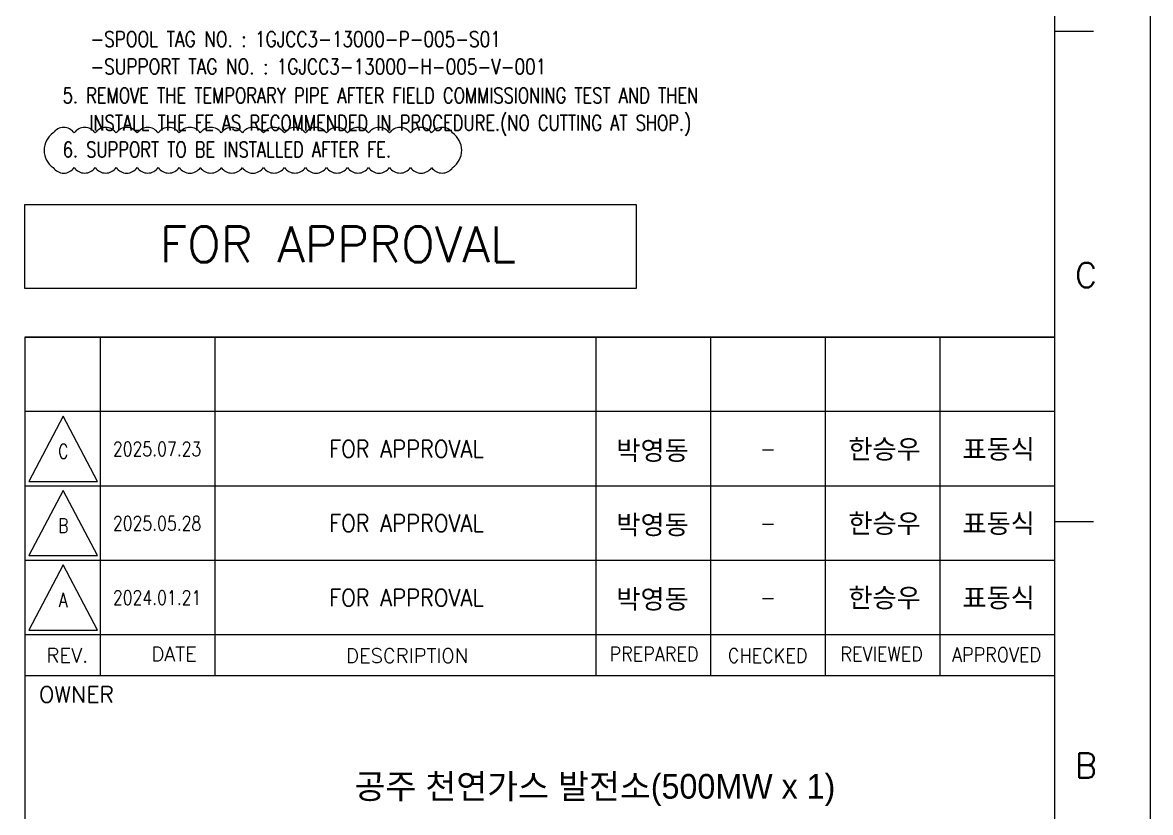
# Model space of a CAD drawing. Extents: x 0 to 841, y 0 to 594.
# Drawn here: x 676.7 to 841, y 111.8 to 226.8 of the extents above; entities that cross this region are included whole.
import ezdxf
from ezdxf.enums import TextEntityAlignment as Align

# ---------------------------------------------------------------- set-up
doc = ezdxf.new("R2010")
doc.units = 0
doc.header["$LTSCALE"] = 7
doc.header["$MEASUREMENT"] = 0
for name, color, linetype in [('3', 7, 'Continuous'), ('4', 7, 'Continuous'), ('42', 7, 'Continuous'), ('EMB', 7, 'Continuous'), ('TEXT', 7, 'Continuous')]:
    doc.layers.add(name, color=color, linetype=linetype)
doc.styles.add('ROMANS', font='romans.shx')
doc.styles.get("Standard").update_dxf_attribs({"font": 'txt.shx'})
doc.styles.add('돋움', font='')
doc.styles.get('돋움').set_extended_font_data('Dotum')

msp = doc.modelspace()

# ---------------------------------------------------------------- linework, layer by layer
at = {"color": 6, "linetype": 'Continuous', "lineweight": 0, "flags": 128}
msp.add_lwpolyline([(681.13, 210.74, 0.520567), (681.13, 210.74, 0.520567), (681.13, 210.74, 0.520567), (681.13, 205.69, 0.520567), (681.13, 205.69, 0.520567), (684.2, 205.69, 0.520567), (687.26, 205.69, 0.520567), (690.32, 205.69, 0.520567), (693.39, 205.69, 0.520567), (696.45, 205.69, 0.520567), (699.51, 205.69, 0.520567), (702.58, 205.69, 0.520567), (705.64, 205.69, 0.520567), (708.7, 205.69, 0.520567), (711.77, 205.69, 0.520567), (714.83, 205.69, 0.520567), (717.89, 205.69, 0.520567), (720.96, 205.69, 0.520567), (724.02, 205.69, 0.520567), (727.08, 205.69, 0.520567), (730.15, 205.69, 0.520567), (733.21, 205.69, 0.520567), (736.28, 205.69, 0.520567), (739.34, 205.69, 0.520567), (739.34, 205.69, 0.520567), (739.34, 210.74, 0.520567), (739.34, 210.74, 0.520567), (736.28, 210.74, 0.520567), (733.21, 210.74, 0.520567), (730.15, 210.74, 0.520567), (727.08, 210.74, 0.520567), (724.02, 210.74, 0.520567), (720.96, 210.74, 0.520567), (717.89, 210.74, 0.520567), (714.83, 210.74, 0.520567), (711.77, 210.74, 0.520567), (708.7, 210.74, 0.520567), (705.64, 210.74, 0.520567), (702.58, 210.74, 0.520567), (699.51, 210.74, 0.520567), (696.45, 210.74, 0.520567), (693.39, 210.74, 0.520567), (690.32, 210.74, 0.520567), (687.26, 210.74, 0.520567), (684.2, 210.74, 0.520567), (681.13, 210.74, 0.520567)], format="xyb", dxfattribs=at)
at = {"layer": '3', "color": 7, "linetype": 'Continuous', "lineweight": 0}
msp.add_lwpolyline([(766.1, 188.11), (677, 188.11), (677, 200.31), (766.1, 200.31)], close=True, dxfattribs=at)
at = {"layer": '42', "color": 3, "linetype": 'Continuous', "lineweight": 0}
for p, q in [((827, 225.57), (832.71, 225.57)), ((677, 181), (677, 14)), ((677, 181), (827, 181)), ((827, 154.15), (832.71, 154.15)), ((827, 131.66), (677, 131.66))]:
    msp.add_line(p, q, dxfattribs=at)
at = {"layer": '42', "color": 7, "linetype": 'Continuous', "lineweight": 0}
for p, q in [((827, 181), (677, 181)), ((687.98, 181), (687.98, 131.66)), ((704.68, 181), (704.68, 131.66)), ((760.2, 181), (760.2, 131.66)), ((776.9, 181), (776.9, 131.66)), ((793.6, 181), (793.6, 131.66)), ((810.3, 181), (810.3, 131.66)), ((827, 170.16), (677, 170.16)), ((827, 159.32), (677, 159.32)), ((827, 148.5), (677, 148.5)), ((827, 137.66), (677, 137.66))]:
    msp.add_line(p, q, dxfattribs=at)
at = {"layer": '42', "color": 3, "linetype": 'Continuous', "lineweight": 0}
for points in [[(0, 0), (841, 0), (841, 594), (0, 594)], [(35, 580), (827, 580), (827, 14), (35, 14)]]:
    msp.add_lwpolyline(points, close=True, dxfattribs=at)
at = {"layer": '42', "color": 7, "linetype": 'Continuous', "lineweight": 0}
for points in [[(682.61, 169.49), (677.6, 160), (687.61, 160), (682.61, 169.49)], [(682.61, 158.66), (677.6, 149.18), (687.61, 149.18), (682.61, 158.66)], [(682.61, 147.84), (677.6, 138.35), (687.61, 138.35), (682.61, 147.84)]]:
    msp.add_lwpolyline(points, dxfattribs=at)

# ---------------------------------------------------------------- texts
at = {"color": 7, "lineweight": 0, "style": '돋움'}
for s, p in [('박영동', (768.46, 164.54)), ('한승우', (802.26, 164.73)), ('표동식', (818.89, 164.73)), ('박영동', (768.46, 153.72)), ('한승우', (802.26, 153.91)), ('표동식', (818.89, 153.91)), ('박영동', (768.46, 142.89)), ('한승우', (802.26, 143.08)), ('표동식', (818.89, 143.08))]:
    msp.add_text(s, height=2.8, dxfattribs=at).set_placement(p, align=Align.MIDDLE)
at = {"color": 3, "style": '돋움'}
msp.add_text('공주 천연가스 발전소(500MW x 1)', height=3.5905, dxfattribs=at).set_placement((760.07, 115.28), align=Align.MIDDLE)
at = {"layer": '4', "color": 2, "linetype": 'Continuous', "lineweight": 0, "style": 'ROMANS'}
for s, width, p in [('   -SPOOL TAG NO. : 1GJCC3-13000-P-005-S01', 0.8, (682.54, 223.28)), ('   -SUPPORT TAG NO. : 1GJCC3-13000-H-005-V-001', 0.8, (682.54, 219.28)), ('5. REMOVE THE TEMPORARY PIPE AFTER FIELD COMMISSIONING TEST AND THEN', 0.77, (682.54, 215.08)), ('   INSTALL THE FE AS RECOMMENDED IN PROCEDURE.(NO CUTTING AT SHOP.)', 0.77, (682.54, 211.08)), ('6. SUPPORT TO BE INSTALLED AFTER FE.', 0.77, (682.54, 207.2))]:
    msp.add_text(s, height=2.25, dxfattribs=dict(at, width=width)).set_placement(p)
at = {"layer": '42', "color": 7, "linetype": 'Continuous', "lineweight": 0, "style": 'ROMANS'}
for s, height, p in [('FOR APPROVAL', 5.1984, (722.6, 194.51)), ('REV.', 2.087, (683.21, 134.65)), ('DATE', 2.087, (698.75, 134.86)), ('DESCRIPTION', 2.0875, (732.71, 134.6))]:
    msp.add_text(s, height=height, dxfattribs=at).set_placement(p, align=Align.MIDDLE)
at = {"layer": '42', "color": 3, "linetype": 'Continuous', "lineweight": 0, "style": 'ROMANS', "width": 1.001449}
for s, p in [('C', (831.61, 190.04)), ('B', (831.61, 118.61))]:
    msp.add_text(s, height=3.57, dxfattribs=at).set_placement(p, align=Align.MIDDLE)
at = {"layer": '42', "color": 7, "linetype": 'Continuous', "lineweight": 0, "style": 'ROMANS', "width": 0.900011}
for s, p in [('PREPARED', (768.68, 134.86)), ('CHECKED', (785.23, 134.64)), ('REVIEWED', (801.83, 134.85)), ('APPROVED', (818.58, 134.76))]:
    msp.add_text(s, height=2.087, dxfattribs=at).set_placement(p, align=Align.MIDDLE)
at = {"layer": '42', "color": 7, "linetype": 'Continuous', "lineweight": 0, "style": 'ROMANS'}
msp.add_text('OWNER', height=2.361, dxfattribs=at).set_placement((684.55, 127.78), align=Align.CENTER)
at = {"layer": 'EMB', "color": 7, "linetype": 'Continuous', "lineweight": 0, "style": 'ROMANS'}
for s, height, width, p in [('FOR APPROVAL', 2.505, 0.9, (732.61, 164.73)), ('C', 2.09, 0.800022, (682.61, 164.39)), ('2025.07.23', 2.087, 0.800022, (696.28, 164.73)), ('B', 2.09, 0.800022, (682.61, 153.56)), ('2025.05.28', 2.087, 0.800022, (696.28, 153.9)), ('FOR APPROVAL', 2.505, 0.9, (732.61, 153.9)), ('A', 2.09, 0.800022, (682.61, 142.74)), ('2024.01.21', 2.087, 0.800022, (696.28, 143.07)), ('FOR APPROVAL', 2.505, 0.9, (732.61, 143.07))]:
    msp.add_text(s, height=height, dxfattribs=dict(at, width=width)).set_placement(p, align=Align.MIDDLE)
at = {"layer": 'TEXT', "color": 7, "linetype": 'Continuous', "lineweight": 0}
for p in [(785.3, 164.73), (785.3, 153.91), (785.3, 143.08)]:
    msp.add_text('-', height=2.09, dxfattribs=at).set_placement(p, align=Align.MIDDLE)

doc.saveas('drawing.dxf')
